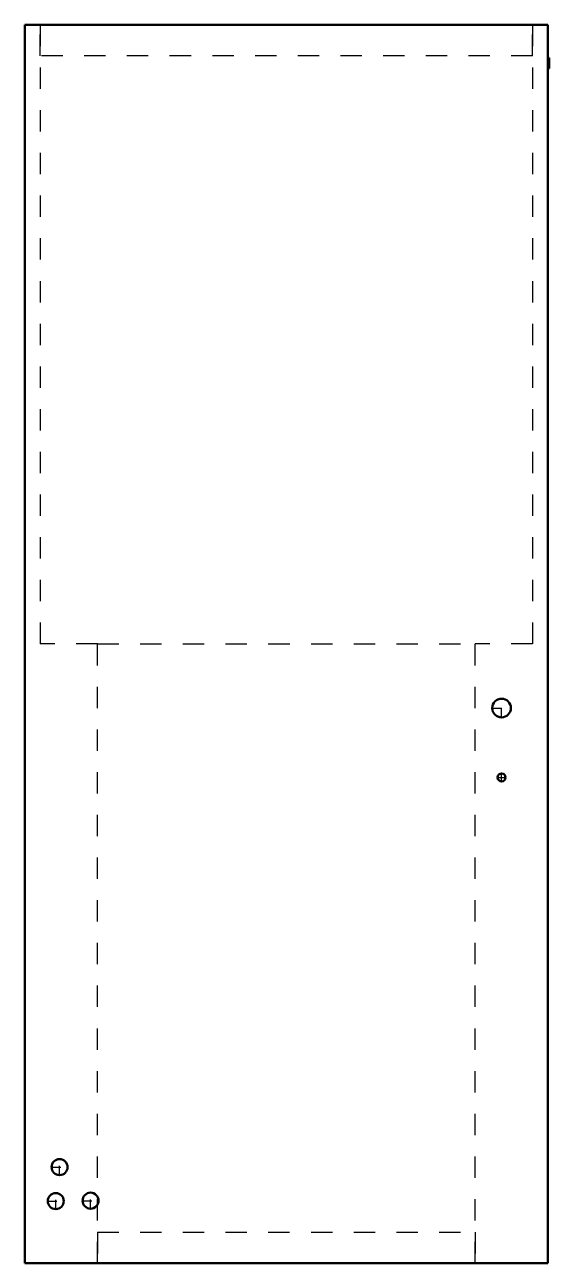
# Model space of a CAD drawing. Header units: inches. Extents: x -12.2 to 12.3, y 0 to 58.
import ezdxf

# ---------------------------------------------------------------- set-up
doc = ezdxf.new("R2010")
doc.units = ezdxf.units.IN
doc.header["$MEASUREMENT"] = 0
doc.linetypes.add('Center', pattern=[1.5, 0.45, -0.5, 0.05, -0.5])
doc.linetypes.add('Dashed', pattern=[2, 1, -1])
for name, color, linetype, lineweight in [('AM_0', 7, 'Continuous', 50), ('AM_7', 7, 'Center', 25), ('AM_9', 6, 'Dashed', 25)]:
    doc.layers.add(name, color=color, linetype=linetype, lineweight=lineweight)

# ---------------------------------------------------------------- blocks, each defined once
blk = doc.blocks.new('1_DMVT60DP1400_PART9_0_in_DMVT60DP1400_0')
at = {"layer": 'AM_9'}
for p, q in [((-11.536, 58), (-11.536, 29)), ((11.536, 58), (11.536, 29)), ((-8.844, 29), (-11.536, 29)), ((11.536, 29), (8.844, 29))]:
    blk.add_line(p, q, dxfattribs=at)
blk = doc.blocks.new('2_DMVT60DP1400_PART8_0_in_DMVT60DP1400_0')
at = {"layer": 'AM_9'}
for p, q in [((-8.84375, 29), (8.84375, 29)), ((-8.84375, 0), (-8.84375, 29)), ((8.84375, 0), (8.84375, 29))]:
    blk.add_line(p, q, dxfattribs=at)
blk = doc.blocks.new('3_DMVT60DP1400_PART7_0_in_DMVT60DP1400_0')
at = {"layer": 'AM_0'}
for p, q in [((12.3125, 56.45), (12.25, 56.45)), ((12.3125, 56.45), (12.3125, 55.95)), ((12.25, 55.95), (12.3125, 55.95))]:
    blk.add_line(p, q, dxfattribs=at)
blk = doc.blocks.new('4_DMVT60DP1400_PART6_0_in_DMVT60DP1400_0')
at = {"layer": 'AM_0'}
blk.add_circle((10.08, 26), 0.4375, dxfattribs=at)
at = {"layer": 'AM_7'}
for p, q in [((10.08, 25.540625), (10.08, 26.459375)), ((9.620625, 26), (10.539375, 26))]:
    blk.add_line(p, q, dxfattribs=at)
blk = doc.blocks.new('5_DMVT60DP1400_PART5_0_in_DMVT60DP1400_0')
at = {"layer": 'AM_0'}
blk.add_circle((10.08, 22.75), 0.1875, dxfattribs=at)
at = {"layer": 'AM_7'}
for p, q in [((9.883125, 22.75), (10.276875, 22.75)), ((10.08, 22.553125), (10.08, 22.946875))]:
    blk.add_line(p, q, dxfattribs=at)
blk = doc.blocks.new('6_DMVT60DP1400_PART4_0_in_DMVT60DP1400_0')
at = {"layer": 'AM_0'}
for p, q in [((12.25, 58), (-12.25, 58)), ((-12.25, 58), (-12.25, 0)), ((12.25, 0), (12.25, 58)), ((-12.25, 0), (12.25, 0))]:
    blk.add_line(p, q, dxfattribs=at)
at = {"layer": 'AM_9'}
for p, q in [((-11.536, 56.55), (-11.536, 58)), ((11.536, 56.55), (11.536, 58)), ((11.536, 56.55), (-11.536, 56.55)), ((-8.844, 1.45), (-8.844, 0)), ((-8.844, 1.45), (8.844, 1.45)), ((8.844, 1.45), (8.844, 0))]:
    blk.add_line(p, q, dxfattribs=at)
blk = doc.blocks.new('7_DMVT60DP1400_PART3_0_in_DMVT60DP1400_0')
at = {"layer": 'AM_0'}
blk.add_circle((-10.8, 2.91), 0.375, dxfattribs=at)
at = {"layer": 'AM_7'}
for p, q in [((-11.19375, 2.91), (-10.40625, 2.91)), ((-10.8, 2.51625), (-10.8, 3.30375))]:
    blk.add_line(p, q, dxfattribs=at)
blk = doc.blocks.new('8_DMVT60DP1400_PART2_0_in_DMVT60DP1400_0')
at = {"layer": 'AM_0'}
blk.add_circle((-10.62, 4.5), 0.375, dxfattribs=at)
at = {"layer": 'AM_7'}
for p, q in [((-10.62, 4.10625), (-10.62, 4.89375)), ((-11.01375, 4.5), (-10.22625, 4.5))]:
    blk.add_line(p, q, dxfattribs=at)
blk = doc.blocks.new('9_DMVT60DP1400_PART1_0_in_DMVT60DP1400_0')
at = {"layer": 'AM_0'}
blk.add_circle((-9.17, 2.93), 0.375, dxfattribs=at)
at = {"layer": 'AM_7'}
for p, q in [((-9.56375, 2.93), (-8.77625, 2.93)), ((-9.17, 2.53625), (-9.17, 3.32375))]:
    blk.add_line(p, q, dxfattribs=at)

msp = doc.modelspace()

# ---------------------------------------------------------------- block references
for name in ['6_DMVT60DP1400_PART4_0_in_DMVT60DP1400_0', '1_DMVT60DP1400_PART9_0_in_DMVT60DP1400_0', '3_DMVT60DP1400_PART7_0_in_DMVT60DP1400_0', '2_DMVT60DP1400_PART8_0_in_DMVT60DP1400_0', '4_DMVT60DP1400_PART6_0_in_DMVT60DP1400_0', '5_DMVT60DP1400_PART5_0_in_DMVT60DP1400_0', '8_DMVT60DP1400_PART2_0_in_DMVT60DP1400_0', '7_DMVT60DP1400_PART3_0_in_DMVT60DP1400_0', '9_DMVT60DP1400_PART1_0_in_DMVT60DP1400_0']:
    msp.add_blockref(name, (0, 0))

doc.saveas('drawing.dxf')
